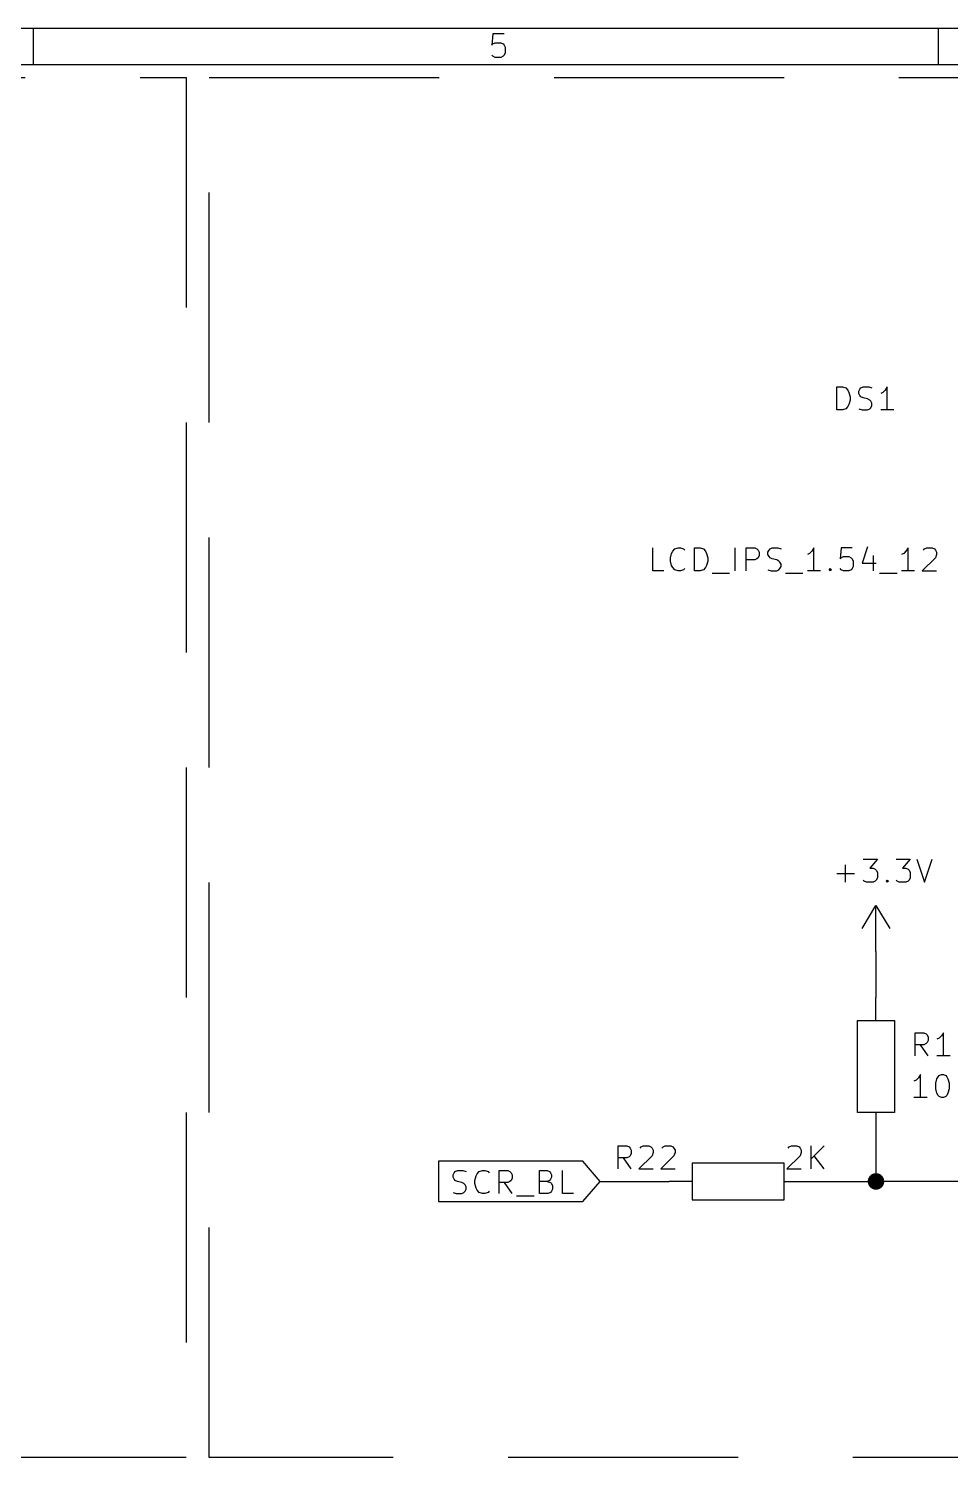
# Model space of a CAD drawing. Extents: x 0.4 to 16.1, y -11.3 to -0.4.
# Drawn here: x 8.257 to 10.262, y -3.5 to -0.394 of the extents above; entities that cross this region are included whole.
import ezdxf

# ---------------------------------------------------------------- set-up
doc = ezdxf.new("R2010")
doc.units = 0
doc.header["$MEASUREMENT"] = 0
doc.linetypes.add('DASHED', pattern=[0.75, 0.5, -0.25])
for name, color, linetype in [('BROWN2', 54, 'CONTINUOUS'), ('MAGENTA2', 6, 'CONTINUOUS'), ('MAGENTA3', 221, 'CONTINUOUS'), ('RED3', 11, 'CONTINUOUS')]:
    doc.layers.add(name, color=color, linetype=linetype)

msp = doc.modelspace()

# ---------------------------------------------------------------- linework, layer by layer
at = {"layer": 'BROWN2', "linetype": 'CONTINUOUS'}
for p, q in [((16.1413, -0.3937), (0.3937, -0.3937)), ((8.26772, -0.47244), (8.26772, -0.3937)), ((10.2362, -0.47244), (10.2362, -0.3937)), ((9.26711, -0.40504), (9.26467, -0.42941)), ((9.26467, -0.42941), (9.26711, -0.42698)), ((9.29148, -0.40504), (9.26711, -0.40504)), ((9.26711, -0.42698), (9.27198, -0.42454)), ((9.27198, -0.42454), (9.28417, -0.42454)), ((9.28417, -0.42454), (9.28904, -0.42698)), ((9.28904, -0.42698), (9.29148, -0.42941)), ((9.29148, -0.42941), (9.29391, -0.43429)), ((9.29391, -0.43429), (9.29391, -0.44647)), ((9.26711, -0.45378), (9.26467, -0.45135)), ((9.27198, -0.45622), (9.26711, -0.45378)), ((9.28417, -0.45622), (9.27198, -0.45622)), ((9.28904, -0.45378), (9.28417, -0.45622)), ((9.29148, -0.45135), (9.28904, -0.45378)), ((9.29391, -0.44647), (9.29148, -0.45135)), ((16.0626, -0.47244), (0.47244, -0.47244)), ((10.07, -2.35), (10.1, -2.3)), ((10.1, -2.4), (10.1, -2.3)), ((10.1, -2.3), (10.13, -2.35)), ((10.1, -2.55), (10.1, -2.5)), ((10.06, -2.75), (10.06, -2.55)), ((10.06, -2.55), (10.14, -2.55)), ((10.14, -2.55), (10.14, -2.75)), ((10.14, -2.75), (10.06, -2.75)), ((10.1, -2.75), (10.1, -2.8)), ((9.4625, -2.85624), (9.1488, -2.85624)), ((9.1488, -2.85624), (9.1488, -2.9)), ((9.5, -2.9), (9.4625, -2.85624)), ((9.1802, -2.88572), (9.18259, -2.88095)), ((9.1802, -2.89048), (9.1802, -2.88572)), ((9.18259, -2.88095), (9.18497, -2.87857)), ((9.18497, -2.87857), (9.18973, -2.87619)), ((9.18973, -2.87619), (9.20163, -2.87619)), ((9.20163, -2.87619), (9.20878, -2.87857)), ((9.22782, -2.89762), (9.2302, -2.8881)), ((9.2302, -2.8881), (9.23259, -2.88333)), ((9.23259, -2.88333), (9.23735, -2.87857)), ((9.23735, -2.87857), (9.24449, -2.87619)), ((9.24449, -2.87619), (9.24925, -2.87619)), ((9.24925, -2.87619), (9.2564, -2.87857)), ((9.2564, -2.87857), (9.25878, -2.88095)), ((9.2802, -2.92619), (9.2802, -2.87619)), ((9.2802, -2.87619), (9.29925, -2.87619)), ((9.29925, -2.87619), (9.30402, -2.87857)), ((9.30402, -2.87857), (9.3064, -2.88095)), ((9.3064, -2.88095), (9.30878, -2.88572)), ((9.30878, -2.88572), (9.30878, -2.89286)), ((9.3683, -2.92619), (9.3683, -2.87619)), ((9.3683, -2.87619), (9.38497, -2.87619)), ((9.38497, -2.87619), (9.38973, -2.87857)), ((9.38973, -2.87857), (9.39211, -2.88095)), ((9.39211, -2.88095), (9.39449, -2.88572)), ((9.39449, -2.88572), (9.39449, -2.89048)), ((9.4183, -2.92619), (9.4183, -2.87619)), ((9.9, -2.86), (9.7, -2.86)), ((9.7, -2.86), (9.7, -2.94)), ((9.9, -2.94), (9.9, -2.86)), ((9.1488, -2.9), (9.1488, -2.94376)), ((9.18259, -2.89524), (9.1802, -2.89048)), ((9.18497, -2.89762), (9.18259, -2.89524)), ((9.18973, -2.9), (9.18497, -2.89762)), ((9.19925, -2.90238), (9.18973, -2.9)), ((9.20402, -2.90476), (9.19925, -2.90238)), ((9.2064, -2.90715), (9.20402, -2.90476)), ((9.20878, -2.91191), (9.2064, -2.90715)), ((9.2064, -2.92143), (9.20878, -2.91667)), ((9.20878, -2.91667), (9.20878, -2.91191)), ((9.22782, -2.90476), (9.22782, -2.89762)), ((9.2302, -2.91429), (9.22782, -2.90476)), ((9.23259, -2.91905), (9.2302, -2.91429)), ((9.23735, -2.92381), (9.23259, -2.91905)), ((9.29925, -2.90238), (9.2802, -2.90238)), ((9.30878, -2.92619), (9.29211, -2.90238)), ((9.30402, -2.9), (9.29925, -2.90238)), ((9.3064, -2.89762), (9.30402, -2.9)), ((9.30878, -2.89286), (9.3064, -2.89762)), ((9.38497, -2.9), (9.3683, -2.9)), ((9.38973, -2.89762), (9.38497, -2.9)), ((9.38497, -2.9), (9.39211, -2.90238)), ((9.39211, -2.89524), (9.38973, -2.89762)), ((9.39449, -2.89048), (9.39211, -2.89524)), ((9.39211, -2.90238), (9.39449, -2.90476)), ((9.39449, -2.90476), (9.39687, -2.90952)), ((9.39687, -2.91667), (9.39449, -2.92143)), ((9.39687, -2.90952), (9.39687, -2.91667)), ((9.4625, -2.94376), (9.5, -2.9)), ((9.7, -2.9), (9.65, -2.9)), ((9.9, -2.9), (9.95, -2.9)), ((10.45, -2.9), (10.25, -2.9)), ((9.1488, -2.94376), (9.4625, -2.94376)), ((9.1802, -2.92381), (9.18735, -2.92619)), ((9.18735, -2.92619), (9.19925, -2.92619)), ((9.19925, -2.92619), (9.20402, -2.92381)), ((9.20402, -2.92381), (9.2064, -2.92143)), ((9.24449, -2.92619), (9.23735, -2.92381)), ((9.24925, -2.92619), (9.24449, -2.92619)), ((9.2564, -2.92381), (9.24925, -2.92619)), ((9.25878, -2.92143), (9.2564, -2.92381)), ((9.3183, -2.93095), (9.3564, -2.93095)), ((9.38735, -2.92619), (9.3683, -2.92619)), ((9.39211, -2.92381), (9.38735, -2.92619)), ((9.39449, -2.92143), (9.39211, -2.92381)), ((9.44211, -2.92619), (9.4183, -2.92619)), ((9.7, -2.94), (9.9, -2.94))]:
    msp.add_line(p, q, dxfattribs=at)
at = {"layer": 'MAGENTA2', "linetype": 'CONTINUOUS'}
for p, q in [((10.015, -1.22262), (10.015, -1.17262)), ((10.015, -1.17262), (10.0269, -1.17262)), ((10.0269, -1.17262), (10.0341, -1.175)), ((10.0341, -1.175), (10.0388, -1.17976)), ((10.0388, -1.17976), (10.0412, -1.18452)), ((10.0626, -1.18214), (10.065, -1.17738)), ((10.065, -1.17738), (10.0674, -1.175)), ((10.0674, -1.175), (10.0722, -1.17262)), ((10.0722, -1.17262), (10.0841, -1.17262)), ((10.0841, -1.17262), (10.0912, -1.175)), ((10.1198, -1.17976), (10.115, -1.18452)), ((10.1246, -1.17262), (10.1198, -1.17976)), ((10.1246, -1.22262), (10.1246, -1.17262)), ((10.0412, -1.21071), (10.0388, -1.21547)), ((10.0412, -1.18452), (10.0436, -1.19405)), ((10.0436, -1.20119), (10.0412, -1.21071)), ((10.0436, -1.19405), (10.0436, -1.20119)), ((10.0626, -1.1869), (10.0626, -1.18214)), ((10.065, -1.19167), (10.0626, -1.1869)), ((10.0674, -1.19405), (10.065, -1.19167)), ((10.0722, -1.19643), (10.0674, -1.19405)), ((10.0817, -1.19881), (10.0722, -1.19643)), ((10.0865, -1.20119), (10.0817, -1.19881)), ((10.0888, -1.20357), (10.0865, -1.20119)), ((10.0912, -1.20833), (10.0888, -1.20357)), ((10.0912, -1.21309), (10.0912, -1.20833)), ((10.115, -1.18452), (10.1103, -1.1869)), ((10.0269, -1.22262), (10.015, -1.22262)), ((10.0341, -1.22024), (10.0269, -1.22262)), ((10.0388, -1.21547), (10.0341, -1.22024)), ((10.0626, -1.22024), (10.0698, -1.22262)), ((10.0698, -1.22262), (10.0817, -1.22262)), ((10.0817, -1.22262), (10.0865, -1.22024)), ((10.0865, -1.22024), (10.0888, -1.21785)), ((10.0888, -1.21785), (10.0912, -1.21309)), ((10.1388, -1.22262), (10.1103, -1.22262)), ((10.0817, -1.52024), (10.0698, -1.55595)), ((9.61503, -1.57262), (9.61503, -1.52262)), ((9.65312, -1.54405), (9.6555, -1.53452)), ((9.65312, -1.55119), (9.65312, -1.54405)), ((9.6555, -1.56071), (9.65312, -1.55119)), ((9.6555, -1.53452), (9.65789, -1.52976)), ((9.65789, -1.52976), (9.66265, -1.525)), ((9.66265, -1.525), (9.66979, -1.52262)), ((9.66979, -1.52262), (9.67455, -1.52262)), ((9.67455, -1.52262), (9.6817, -1.525)), ((9.6817, -1.525), (9.68407, -1.52738)), ((9.7055, -1.57262), (9.7055, -1.52262)), ((9.7055, -1.52262), (9.71741, -1.52262)), ((9.71741, -1.52262), (9.72455, -1.525)), ((9.72455, -1.525), (9.72931, -1.52976)), ((9.72931, -1.52976), (9.7317, -1.53452)), ((9.7317, -1.53452), (9.73407, -1.54405)), ((9.73407, -1.55119), (9.7317, -1.56071)), ((9.73407, -1.54405), (9.73407, -1.55119)), ((9.7936, -1.57262), (9.7936, -1.52262)), ((9.81741, -1.57262), (9.81741, -1.52262)), ((9.81741, -1.52262), (9.83646, -1.52262)), ((9.83646, -1.54881), (9.81741, -1.54881)), ((9.83646, -1.52262), (9.84122, -1.525)), ((9.84122, -1.54643), (9.83646, -1.54881)), ((9.84122, -1.525), (9.8436, -1.52738)), ((9.8436, -1.54405), (9.84122, -1.54643)), ((9.8436, -1.52738), (9.84598, -1.53214)), ((9.84598, -1.53928), (9.8436, -1.54405)), ((9.84598, -1.53214), (9.84598, -1.53928)), ((9.86503, -1.53214), (9.86741, -1.52738)), ((9.86503, -1.5369), (9.86503, -1.53214)), ((9.86741, -1.54167), (9.86503, -1.5369)), ((9.86741, -1.52738), (9.86979, -1.525)), ((9.86979, -1.54405), (9.86741, -1.54167)), ((9.86979, -1.525), (9.87455, -1.52262)), ((9.87455, -1.54643), (9.86979, -1.54405)), ((9.87455, -1.52262), (9.88646, -1.52262)), ((9.88407, -1.54881), (9.87455, -1.54643)), ((9.88884, -1.55119), (9.88407, -1.54881)), ((9.88646, -1.52262), (9.8936, -1.525)), ((9.89122, -1.55357), (9.88884, -1.55119)), ((9.9555, -1.53452), (9.95074, -1.5369)), ((9.96027, -1.52976), (9.9555, -1.53452)), ((9.96503, -1.52262), (9.96027, -1.52976)), ((9.96503, -1.57262), (9.96503, -1.52262)), ((10.0246, -1.52262), (10.0222, -1.54643)), ((10.0222, -1.54643), (10.0246, -1.54405)), ((10.0484, -1.52262), (10.0246, -1.52262)), ((10.0246, -1.54405), (10.0293, -1.54167)), ((10.0293, -1.54167), (10.0412, -1.54167)), ((10.0412, -1.54167), (10.046, -1.54405)), ((10.046, -1.54405), (10.0484, -1.54643)), ((10.0484, -1.54643), (10.0507, -1.55119)), ((10.0507, -1.55119), (10.0507, -1.56309)), ((10.0936, -1.53928), (10.0936, -1.57262)), ((10.1603, -1.53452), (10.1555, -1.5369)), ((10.165, -1.52976), (10.1603, -1.53452)), ((10.1698, -1.52262), (10.165, -1.52976)), ((10.1698, -1.57262), (10.1698, -1.52262)), ((10.2293, -1.54405), (10.2007, -1.57262)), ((10.2031, -1.52738), (10.2055, -1.525)), ((10.2055, -1.525), (10.2103, -1.52262)), ((10.2103, -1.52262), (10.2222, -1.52262)), ((10.2222, -1.52262), (10.2269, -1.525)), ((10.2269, -1.525), (10.2293, -1.52738)), ((10.2293, -1.52738), (10.2317, -1.53214)), ((10.2317, -1.5369), (10.2293, -1.54405)), ((10.2317, -1.53214), (10.2317, -1.5369)), ((9.63884, -1.57262), (9.61503, -1.57262)), ((9.65789, -1.56547), (9.6555, -1.56071)), ((9.66265, -1.57024), (9.65789, -1.56547)), ((9.66979, -1.57262), (9.66265, -1.57024)), ((9.67455, -1.57262), (9.66979, -1.57262)), ((9.6817, -1.57024), (9.67455, -1.57262)), ((9.68407, -1.56785), (9.6817, -1.57024)), ((9.71741, -1.57262), (9.7055, -1.57262)), ((9.72455, -1.57024), (9.71741, -1.57262)), ((9.72931, -1.56547), (9.72455, -1.57024)), ((9.7317, -1.56071), (9.72931, -1.56547)), ((9.7436, -1.57738), (9.7817, -1.57738)), ((9.86503, -1.57024), (9.87217, -1.57262)), ((9.87217, -1.57262), (9.88407, -1.57262)), ((9.88407, -1.57262), (9.88884, -1.57024)), ((9.88884, -1.57024), (9.89122, -1.56785)), ((9.8936, -1.55833), (9.89122, -1.55357)), ((9.89122, -1.56785), (9.8936, -1.56309)), ((9.8936, -1.56309), (9.8936, -1.55833)), ((9.90312, -1.57738), (9.94122, -1.57738)), ((9.97931, -1.57262), (9.95074, -1.57262)), ((9.99836, -1.57024), (10.0007, -1.56785)), ((10.0007, -1.57262), (9.99836, -1.57024)), ((10.0007, -1.56785), (10.0031, -1.57024)), ((10.0007, -1.56785), (10.0007, -1.57262)), ((10.0031, -1.57024), (10.0007, -1.57262)), ((10.0246, -1.57024), (10.0222, -1.56785)), ((10.0293, -1.57262), (10.0246, -1.57024)), ((10.0412, -1.57262), (10.0293, -1.57262)), ((10.046, -1.57024), (10.0412, -1.57262)), ((10.0484, -1.56785), (10.046, -1.57024)), ((10.0507, -1.56309), (10.0484, -1.56785)), ((10.0698, -1.55595), (10.1007, -1.55595)), ((10.1079, -1.57738), (10.146, -1.57738)), ((10.1841, -1.57262), (10.1555, -1.57262)), ((10.2007, -1.57262), (10.2317, -1.57262)), ((10.0721, -2.19962), (10.1031, -2.19962)), ((10.1031, -2.19962), (10.0864, -2.21867)), ((10.1436, -2.19962), (10.1745, -2.19962)), ((10.1745, -2.19962), (10.1579, -2.21867)), ((10.1888, -2.19962), (10.2055, -2.24962)), ((10.2055, -2.24962), (10.2221, -2.19962)), ((10.015, -2.23057), (10.0531, -2.23057)), ((10.034, -2.24962), (10.034, -2.21152)), ((10.0864, -2.21867), (10.0936, -2.21867)), ((10.0936, -2.21867), (10.0983, -2.22105)), ((10.0983, -2.22105), (10.1007, -2.22343)), ((10.1007, -2.22343), (10.1031, -2.22819)), ((10.1031, -2.22819), (10.1031, -2.24009)), ((10.1579, -2.21867), (10.165, -2.21867)), ((10.165, -2.21867), (10.1698, -2.22105)), ((10.1698, -2.22105), (10.1721, -2.22343)), ((10.1721, -2.22343), (10.1745, -2.22819)), ((10.1745, -2.22819), (10.1745, -2.24009)), ((10.0745, -2.24724), (10.0721, -2.24485)), ((10.0793, -2.24962), (10.0745, -2.24724)), ((10.0936, -2.24962), (10.0793, -2.24962)), ((10.0983, -2.24724), (10.0936, -2.24962)), ((10.1007, -2.24485), (10.0983, -2.24724)), ((10.1031, -2.24009), (10.1007, -2.24485)), ((10.1221, -2.24724), (10.1245, -2.24485)), ((10.1245, -2.24962), (10.1221, -2.24724)), ((10.1245, -2.24485), (10.1269, -2.24724)), ((10.1245, -2.24485), (10.1245, -2.24962)), ((10.1269, -2.24724), (10.1245, -2.24962)), ((10.1459, -2.24724), (10.1436, -2.24485)), ((10.1507, -2.24962), (10.1459, -2.24724)), ((10.165, -2.24962), (10.1507, -2.24962)), ((10.1698, -2.24724), (10.165, -2.24962)), ((10.1721, -2.24485), (10.1698, -2.24724)), ((10.1745, -2.24009), (10.1721, -2.24485)), ((10.185, -2.62662), (10.185, -2.57662)), ((10.185, -2.57662), (10.2041, -2.57662)), ((10.2041, -2.57662), (10.2088, -2.579)), ((10.2469, -2.57662), (10.2422, -2.58376)), ((10.2469, -2.62662), (10.2469, -2.57662)), ((10.2041, -2.60281), (10.185, -2.60281)), ((10.2136, -2.62662), (10.1969, -2.60281)), ((10.2088, -2.60043), (10.2041, -2.60281)), ((10.2088, -2.579), (10.2112, -2.58138)), ((10.2112, -2.59805), (10.2088, -2.60043)), ((10.2112, -2.58138), (10.2136, -2.58614)), ((10.2136, -2.59328), (10.2112, -2.59805)), ((10.2136, -2.58614), (10.2136, -2.59328)), ((10.2374, -2.58852), (10.2326, -2.5909)), ((10.2422, -2.58376), (10.2374, -2.58852)), ((10.2612, -2.62662), (10.2326, -2.62662)), ((10.1969, -2.66762), (10.1922, -2.67476)), ((10.1969, -2.71762), (10.1969, -2.66762)), ((10.235, -2.67238), (10.2374, -2.67)), ((10.2374, -2.67), (10.2422, -2.66762)), ((10.2422, -2.66762), (10.2469, -2.66762)), ((10.2469, -2.66762), (10.2517, -2.67)), ((10.2517, -2.67), (10.2541, -2.67238)), ((10.1874, -2.67952), (10.1826, -2.6819)), ((10.1922, -2.67476), (10.1874, -2.67952)), ((10.2303, -2.68667), (10.2326, -2.67714)), ((10.2303, -2.69857), (10.2303, -2.68667)), ((10.2326, -2.70809), (10.2303, -2.69857)), ((10.2326, -2.67714), (10.235, -2.67238)), ((10.2541, -2.67238), (10.2565, -2.67714)), ((10.2565, -2.67714), (10.2588, -2.68667)), ((10.2588, -2.69857), (10.2565, -2.70809)), ((10.2588, -2.68667), (10.2588, -2.69857)), ((10.2112, -2.71762), (10.1826, -2.71762)), ((10.235, -2.71285), (10.2326, -2.70809)), ((10.2374, -2.71524), (10.235, -2.71285)), ((10.2422, -2.71762), (10.2374, -2.71524)), ((10.2469, -2.71762), (10.2422, -2.71762)), ((10.2517, -2.71524), (10.2469, -2.71762)), ((10.2541, -2.71285), (10.2517, -2.71524)), ((10.2565, -2.70809), (10.2541, -2.71285)), ((9.53928, -2.87261), (9.53928, -2.82261)), ((9.53928, -2.82261), (9.55833, -2.82261)), ((9.55833, -2.82261), (9.56309, -2.825)), ((9.56309, -2.825), (9.56547, -2.82737)), ((9.5869, -2.82737), (9.58928, -2.825)), ((9.58928, -2.825), (9.59405, -2.82261)), ((9.59405, -2.82261), (9.60595, -2.82261)), ((9.60595, -2.82261), (9.61071, -2.825)), ((9.61071, -2.825), (9.61309, -2.82737)), ((9.63452, -2.82737), (9.6369, -2.825)), ((9.6369, -2.825), (9.64167, -2.82261)), ((9.64167, -2.82261), (9.65357, -2.82261)), ((9.65357, -2.82261), (9.65833, -2.825)), ((9.65833, -2.825), (9.66071, -2.82737)), ((9.90878, -2.82737), (9.91116, -2.825)), ((9.91116, -2.825), (9.91592, -2.82261)), ((9.91592, -2.82261), (9.92782, -2.82261)), ((9.92782, -2.82261), (9.93259, -2.825)), ((9.93259, -2.825), (9.93496, -2.82737)), ((9.95878, -2.87261), (9.95878, -2.82261)), ((9.98735, -2.82261), (9.95878, -2.85119)), ((9.55833, -2.8488), (9.53928, -2.8488)), ((9.56785, -2.87261), (9.55119, -2.8488)), ((9.56309, -2.84642), (9.55833, -2.8488)), ((9.56547, -2.84404), (9.56309, -2.84642)), ((9.56547, -2.82737), (9.56785, -2.83214)), ((9.56785, -2.83928), (9.56547, -2.84404)), ((9.56785, -2.83214), (9.56785, -2.83928)), ((9.61309, -2.84404), (9.58452, -2.87261)), ((9.61309, -2.82737), (9.61547, -2.83214)), ((9.61547, -2.8369), (9.61309, -2.84404)), ((9.61547, -2.83214), (9.61547, -2.8369)), ((9.66071, -2.84404), (9.63214, -2.87261)), ((9.66071, -2.82737), (9.66309, -2.83214)), ((9.66309, -2.8369), (9.66071, -2.84404)), ((9.66309, -2.83214), (9.66309, -2.8369)), ((9.93496, -2.84404), (9.90639, -2.87261)), ((9.93496, -2.82737), (9.93735, -2.83214)), ((9.93735, -2.8369), (9.93496, -2.84404)), ((9.93735, -2.83214), (9.93735, -2.8369)), ((9.98735, -2.87261), (9.96592, -2.84404)), ((9.58452, -2.87261), (9.61547, -2.87261)), ((9.63214, -2.87261), (9.66309, -2.87261)), ((9.90639, -2.87261), (9.93735, -2.87261))]:
    msp.add_line(p, q, dxfattribs=at)
at = {"layer": 'MAGENTA3', "linetype": 'CONTINUOUS'}
for p, q in [((10.1, -2.4), (10.1, -2.5)), ((10.1, -2.8), (10.1, -2.9)), ((9.5, -2.9), (9.65, -2.9)), ((9.95, -2.9), (10.1, -2.9)), ((10.25, -2.9), (10.1, -2.9))]:
    msp.add_line(p, q, dxfattribs=at)
at = {"layer": 'MAGENTA3', "const_width": 0.018}
msp.add_lwpolyline([(10.091, -2.9, 1), (10.109, -2.9, 1)], format="xyb", close=True, dxfattribs=at)
at = {"layer": 'RED3', "linetype": 'DASHED'}
for p, q in [((4, -0.5), (8.6, -0.5)), ((8.6, -0.5), (8.6, -3.5)), ((8.65, -3.5), (8.65, -0.5)), ((8.65, -0.5), (12.05, -0.5)), ((8.6, -3.5), (4, -3.5)), ((12.05, -3.5), (8.65, -3.5))]:
    msp.add_line(p, q, dxfattribs=at)

doc.saveas('drawing.dxf')
